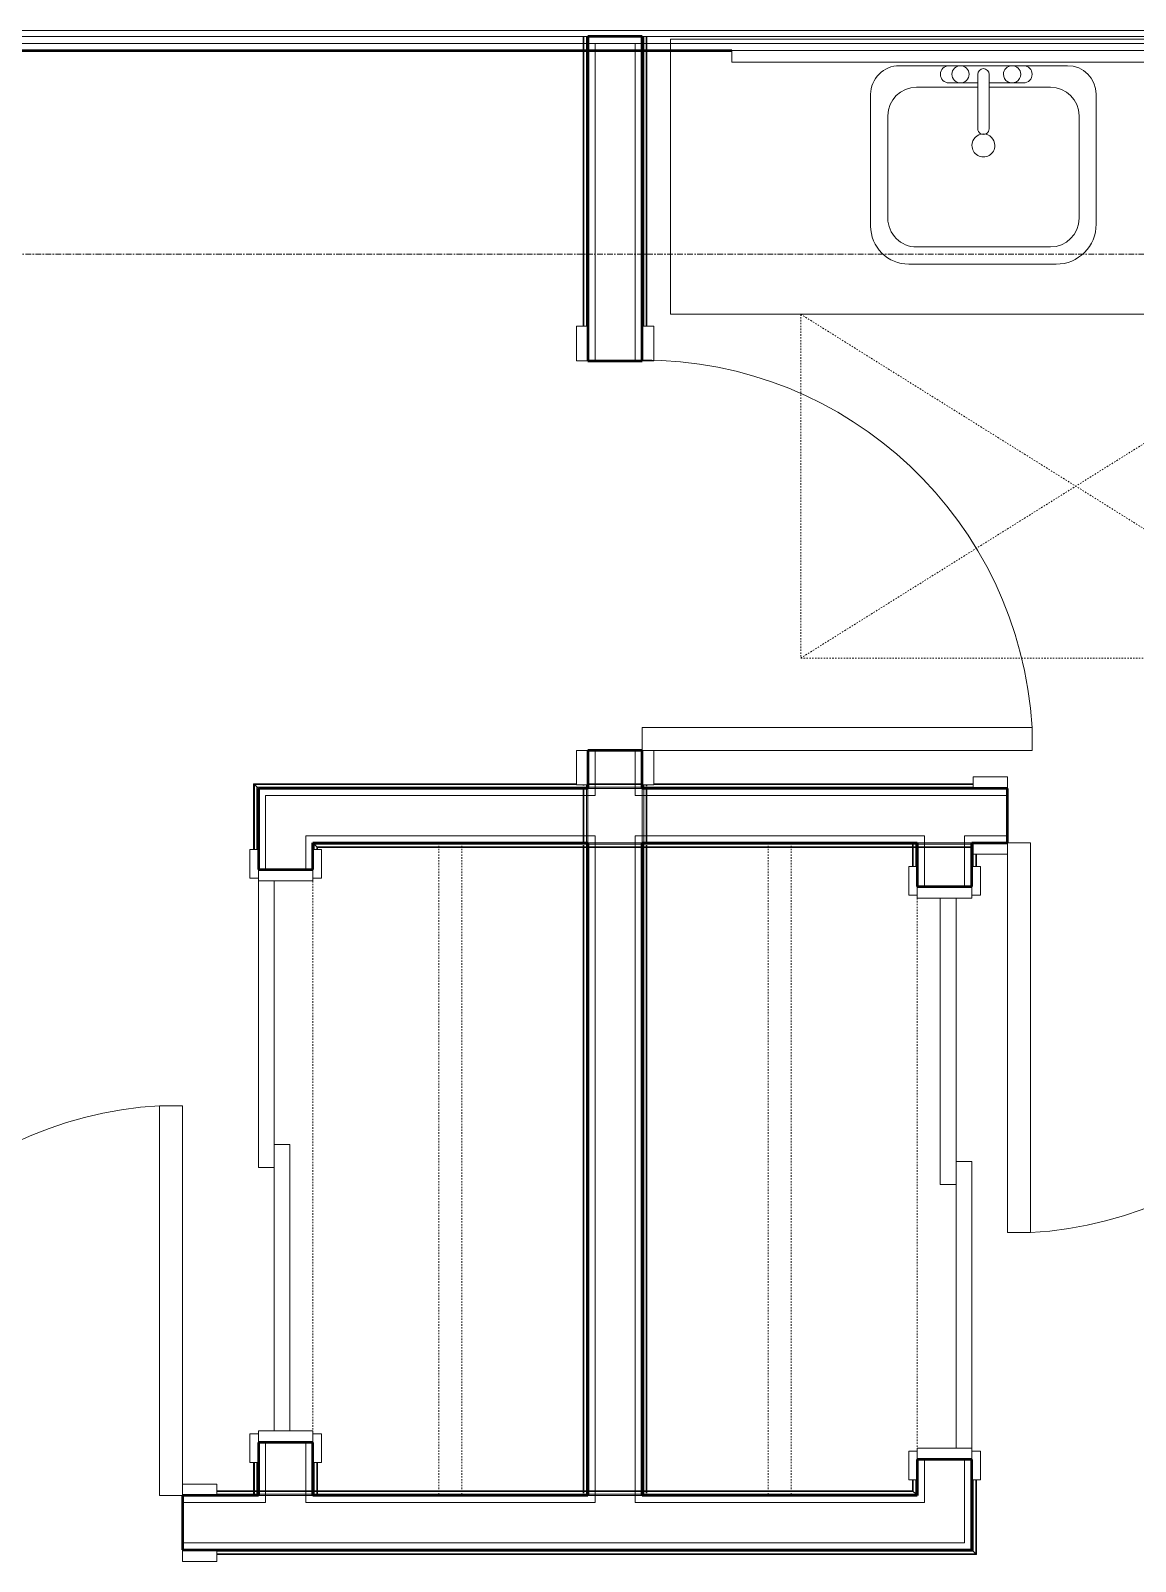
# Model space of a CAD drawing. Header units: inches. Extents: x -4218 to -1830, y 9767 to 12426.
# Drawn here: x -3668.6 to -3572.2, y 10702.1 to 10835.7 of the extents above; entities that cross this region are included whole.
import ezdxf

# ---------------------------------------------------------------- set-up
doc = ezdxf.new("R2010")
doc.units = ezdxf.units.IN
doc.header["$MEASUREMENT"] = 0
doc.linetypes.add('Dash', pattern=[0.25, 0.125, -0.125])
doc.linetypes.add('Grid Line 1_2_', pattern=[0.875, 0.5, -0.125, 0.125, -0.125])
for name, color, linetype, lineweight in [('0-1', 7, 'Continuous', 5), ('0-2', 253, 'Continuous', 9), ('A-DOOR-1', 7, 'Continuous', 9), ('A-DOOR-2', 50, 'Continuous', 20), ('A-DOOR-FRAM-1', 50, 'Continuous', 20), ('A-GENM-HDLN-1', 7, 'Dash', 9), ('A-WALL-1', 250, 'Continuous', 50), ('A-WALL-2', 10, 'Continuous', 13), ('A-WALL-3', 254, 'Continuous', 9), ('A-WALL-4', 253, 'Continuous', 9), ('A-WALL-5', 252, 'Continuous', 9), ('A-WALL-6', 7, 'Continuous', 9), ('I-WALL-1', 250, 'Continuous', 50), ('I-WALL-3', 253, 'Continuous', 9), ('I-WALL-4', 252, 'Continuous', 9), ('P-SANR-FIXT-1', 7, 'Continuous', 9), ('Q-CASE-1', 252, 'Continuous', 9), ('Q-CASE-2', 7, 'Continuous', 9), ('Q-CASE-5', 254, 'Continuous', 9), ('Q-CASE-HDLN-1', 7, 'Dash', 9), ('S-GRID-1', 1, 'Grid Line 1_2_', 9)]:
    doc.layers.add(name, color=color, linetype=linetype, lineweight=lineweight)

# ---------------------------------------------------------------- blocks, each defined once
blk = doc.blocks.new('Basic Wall _ INT - W4BØF - _5_8 GYP - 2X4 WOOD_BATT_ - 5_8 GYP_ - ___-2688232-BACKGROUND - 3RD FLOOR')
at = {"layer": 'A-WALL-4'}
for p, q in [((-3649.15, 10708.22), (-3649.04, 10708.22)), ((-3649.04, 10708.22), (-3648.95, 10708.22)), ((-3648.95, 10708.22), (-3648.89, 10708.22)), ((-3648.75, 10708.22), (-3644.64, 10708.22)), ((-3644.62, 10708.22), (-3644, 10708.22)), ((-3643.85, 10708.22), (-3643.8, 10708.22)), ((-3643.79, 10708.22), (-3643.7, 10708.22)), ((-3643.7, 10708.22), (-3643.59, 10708.22)), ((-3620.41, 10708.22), (-3620.29, 10708.22)), ((-3620.29, 10708.22), (-3620.2, 10708.22)), ((-3620.2, 10708.22), (-3620.14, 10708.22)), ((-3620, 10708.22), (-3619.38, 10708.22)), ((-3619.35, 10708.22), (-3615.25, 10708.22)), ((-3615.1, 10708.22), (-3615.05, 10708.22)), ((-3615.05, 10708.22), (-3614.95, 10708.22)), ((-3614.95, 10708.22), (-3614.84, 10708.22)), ((-3591.6, 10708.22), (-3591.66, 10708.29)), ((-3591.45, 10708.08), (-3591.6, 10708.22)), ((-3652.37, 10707.87), (-3655.37, 10707.87)), ((-3644.64, 10707.87), (-3648.75, 10707.87)), ((-3644, 10707.87), (-3644.62, 10707.87)), ((-3615.25, 10707.87), (-3620, 10707.87)), ((-3591.39, 10708.01), (-3591.45, 10708.07)), ((-3591.25, 10707.87), (-3591.27, 10707.9))]:
    blk.add_line(p, q, dxfattribs=at)
at = {"layer": 'A-WALL-5'}
for p, q in [((-3652.37, 10708.22), (-3649.16, 10708.22)), ((-3649.15, 10708.29), (-3649.04, 10708.29)), ((-3649.03, 10708.29), (-3648.95, 10708.29)), ((-3648.95, 10708.29), (-3648.89, 10708.29)), ((-3648.75, 10708.29), (-3644.64, 10708.29)), ((-3644.62, 10708.29), (-3644, 10708.29)), ((-3643.85, 10708.29), (-3643.8, 10708.29)), ((-3643.79, 10708.29), (-3643.7, 10708.29)), ((-3643.69, 10708.29), (-3643.59, 10708.29)), ((-3643.59, 10708.22), (-3620.41, 10708.22)), ((-3620.41, 10708.29), (-3620.29, 10708.29)), ((-3620.29, 10708.29), (-3620.2, 10708.29)), ((-3620.2, 10708.29), (-3620.14, 10708.29)), ((-3620, 10708.29), (-3619.38, 10708.29)), ((-3619.35, 10708.29), (-3615.25, 10708.29)), ((-3615.1, 10708.29), (-3615.05, 10708.29)), ((-3615.05, 10708.29), (-3614.95, 10708.29)), ((-3614.95, 10708.29), (-3614.84, 10708.29)), ((-3614.84, 10708.22), (-3591.6, 10708.22)), ((-3648.75, 10707.87), (-3652.37, 10707.87)), ((-3644.64, 10708), (-3648.73, 10708)), ((-3644.02, 10708), (-3644.62, 10708)), ((-3620, 10707.87), (-3644, 10707.87)), ((-3619.38, 10708), (-3620, 10708)), ((-3615.25, 10708), (-3619.37, 10708)), ((-3591.25, 10707.87), (-3615.25, 10707.87))]:
    blk.add_line(p, q, dxfattribs=at)
at = {"layer": 'A-WALL-6'}
for p, q in [((-3652.37, 10708.29), (-3649.16, 10708.29)), ((-3643.59, 10708.29), (-3620.41, 10708.29)), ((-3614.84, 10708.29), (-3591.66, 10708.29)), ((-3648.75, 10708), (-3652.37, 10708)), ((-3620, 10708), (-3644, 10708)), ((-3591.37, 10708), (-3615.25, 10708))]:
    blk.add_line(p, q, dxfattribs=at)
at = {"layer": 'A-WALL-6', "flags": 128}
for points in [[(-3591.66, 10708.29), (-3591.54, 10708.17), (-3591.45, 10708.07), (-3591.39, 10708.02), (-3591.37, 10708)], [(-3591.37, 10708), (-3591.37, 10707.99), (-3591.36, 10707.99), (-3591.35, 10707.97), (-3591.33, 10707.96), (-3591.31, 10707.94), (-3591.29, 10707.91)]]:
    blk.add_lwpolyline(points, dxfattribs=at)
blk = doc.blocks.new('Basic Wall _ INT - W4BØF - _5_8 GYP - 2X4 WOOD_BATT_ - 5_8 GYP_ - ___-2688233-BACKGROUND - 3RD FLOOR')
at = {"layer": 'A-WALL-4'}
for p, q in [((-3652.37, 10703.12), (-3655.37, 10703.12)), ((-3586.47, 10703.1), (-3586.5, 10703.12)), ((-3586.3, 10702.92), (-3586.36, 10702.98)), ((-3586.21, 10702.83), (-3586.29, 10702.92)), ((-3586.15, 10702.77), (-3586.2, 10702.83)), ((-3586.09, 10702.71), (-3586.15, 10702.77))]:
    blk.add_line(p, q, dxfattribs=at)
at = {"layer": 'A-WALL-5'}
for p, q in [((-3586.5, 10703.12), (-3652.37, 10703.12)), ((-3652.37, 10702.77), (-3586.15, 10702.77))]:
    blk.add_line(p, q, dxfattribs=at)
at = {"layer": 'A-WALL-6'}
for p, q in [((-3652.37, 10703), (-3586.37, 10703)), ((-3652.37, 10702.71), (-3586.09, 10702.71))]:
    blk.add_line(p, q, dxfattribs=at)
at = {"layer": 'A-WALL-6', "flags": 128}
for points in [[(-3586.46, 10703.08), (-3586.43, 10703.06), (-3586.41, 10703.04), (-3586.4, 10703.02), (-3586.38, 10703.01), (-3586.38, 10703), (-3586.37, 10703)], [(-3586.37, 10703), (-3586.35, 10702.98), (-3586.3, 10702.92), (-3586.2, 10702.83), (-3586.09, 10702.71)]]:
    blk.add_lwpolyline(points, dxfattribs=at)
blk = doc.blocks.new('Basic Wall _ INT - W4BØF - _5_8 GYP - 2X4 WOOD_BATT_ - 5_8 GYP_ - ___-2688235-BACKGROUND - 3RD FLOOR')
at = {"layer": 'A-WALL-3'}
blk.add_line((-3586.47, 10764.81), (-3586.5, 10764.81), dxfattribs=at)
at = {"layer": 'A-WALL-4'}
for p, q in [((-3586.43, 10764.81), (-3586.4, 10764.81)), ((-3586.4, 10764.81), (-3586.38, 10764.81)), ((-3586.5, 10761), (-3586.5, 10762.75)), ((-3586.5, 10703.12), (-3586.47, 10703.1)), ((-3586.36, 10702.98), (-3586.3, 10702.92)), ((-3586.29, 10702.92), (-3586.21, 10702.83)), ((-3586.2, 10702.83), (-3586.15, 10702.77)), ((-3586.15, 10702.77), (-3586.09, 10702.71))]:
    blk.add_line(p, q, dxfattribs=at)
at = {"layer": 'A-WALL-5'}
for p, q in [((-3586.5, 10764.81), (-3586.46, 10764.81)), ((-3586.5, 10762.75), (-3586.5, 10764.81)), ((-3586.46, 10764.81), (-3586.43, 10764.81)), ((-3586.15, 10763.81), (-3586.15, 10762.75)), ((-3586.5, 10703.12), (-3586.5, 10709.25)), ((-3586.15, 10709.25), (-3586.15, 10702.77))]:
    blk.add_line(p, q, dxfattribs=at)
at = {"layer": 'A-WALL-6'}
for p, q in [((-3586.37, 10762.75), (-3586.37, 10763.81)), ((-3586.09, 10763.81), (-3586.09, 10762.75)), ((-3586.37, 10703), (-3586.37, 10709.25)), ((-3586.09, 10709.25), (-3586.09, 10702.71))]:
    blk.add_line(p, q, dxfattribs=at)
at = {"layer": 'A-WALL-6', "flags": 128}
for points in [[(-3586.37, 10703), (-3586.38, 10703), (-3586.38, 10703.01), (-3586.4, 10703.02), (-3586.41, 10703.04), (-3586.43, 10703.06), (-3586.46, 10703.08)], [(-3586.09, 10702.71), (-3586.2, 10702.83), (-3586.3, 10702.92), (-3586.35, 10702.98), (-3586.37, 10703)]]:
    blk.add_lwpolyline(points, dxfattribs=at)
blk = doc.blocks.new('Basic Wall _ INT - W4BØF - _5_8 GYP - 2X4 WOOD_BATT_ - 5_8 GYP_ - ___-2688234-BACKGROUND - 3RD FLOOR')
at = {"layer": 'A-WALL-3'}
for p, q in [((-3591.6, 10764.81), (-3591.66, 10764.81)), ((-3591.45, 10764.81), (-3591.6, 10764.81)), ((-3591.39, 10764.81), (-3591.45, 10764.81)), ((-3591.25, 10764.81), (-3591.27, 10764.81))]:
    blk.add_line(p, q, dxfattribs=at)
at = {"layer": 'A-WALL-4'}
for p, q in [((-3591.66, 10764.81), (-3591.45, 10764.81)), ((-3591.6, 10764.66), (-3591.6, 10764.61)), ((-3591.6, 10764.6), (-3591.6, 10764.52)), ((-3591.6, 10764.5), (-3591.6, 10764.4)), ((-3591.45, 10764.81), (-3591.39, 10764.81)), ((-3591.39, 10764.81), (-3591.37, 10764.81)), ((-3591.37, 10764.81), (-3591.36, 10764.81)), ((-3591.37, 10764.81), (-3591.37, 10764.81)), ((-3591.36, 10764.81), (-3591.31, 10764.81)), ((-3591.25, 10761), (-3591.25, 10762.75)), ((-3591.25, 10709.25), (-3591.25, 10711)), ((-3591.66, 10708.29), (-3591.6, 10708.22)), ((-3591.6, 10708.22), (-3591.45, 10708.08)), ((-3591.45, 10708.07), (-3591.39, 10708.01)), ((-3591.27, 10707.9), (-3591.25, 10707.87))]:
    blk.add_line(p, q, dxfattribs=at)
at = {"layer": 'A-WALL-5'}
for p, q in [((-3591.66, 10764.66), (-3591.66, 10764.61)), ((-3591.66, 10764.6), (-3591.66, 10764.52)), ((-3591.66, 10764.5), (-3591.66, 10764.4)), ((-3591.6, 10764.4), (-3591.6, 10762.75)), ((-3591.31, 10764.81), (-3591.29, 10764.81)), ((-3591.29, 10764.81), (-3591.25, 10764.81)), ((-3591.25, 10762.75), (-3591.25, 10764.81)), ((-3591.6, 10709.25), (-3591.6, 10708.22)), ((-3591.25, 10707.87), (-3591.25, 10709.25))]:
    blk.add_line(p, q, dxfattribs=at)
at = {"layer": 'A-WALL-6'}
for p, q in [((-3591.66, 10764.4), (-3591.66, 10762.75)), ((-3591.37, 10764.81), (-3591.37, 10762.75)), ((-3591.66, 10709.25), (-3591.66, 10708.29)), ((-3591.37, 10709.25), (-3591.37, 10708))]:
    blk.add_line(p, q, dxfattribs=at)
at = {"layer": 'A-WALL-6', "flags": 128}
for points in [[(-3591.37, 10708), (-3591.39, 10708.02), (-3591.45, 10708.07), (-3591.54, 10708.17), (-3591.66, 10708.29)], [(-3591.29, 10707.91), (-3591.31, 10707.94), (-3591.33, 10707.96), (-3591.35, 10707.97), (-3591.36, 10707.99), (-3591.37, 10707.99), (-3591.37, 10708)]]:
    blk.add_lwpolyline(points, dxfattribs=at)
blk = doc.blocks.new('Basic Wall _ INT - W4BØF - _5_8 GYP - 2X4 WOOD_BATT_ - 5_8 GYP_ - ___-2688236-BACKGROUND - 3RD FLOOR')
at = {"layer": 'A-WALL-3'}
for p, q in [((-3486.67, 10769.92), (-3486.67, 10769.98)), ((-3486.67, 10769.77), (-3486.67, 10769.92)), ((-3486.67, 10769.7), (-3486.67, 10769.77)), ((-3486.67, 10769.56), (-3486.67, 10769.59))]:
    blk.add_line(p, q, dxfattribs=at)
at = {"layer": 'A-WALL-4'}
for p, q in [((-3649.16, 10769.98), (-3649.1, 10769.92)), ((-3649.1, 10769.92), (-3648.95, 10769.77)), ((-3648.95, 10769.77), (-3648.89, 10769.7)), ((-3648.77, 10769.59), (-3648.75, 10769.56)), ((-3615.25, 10769.92), (-3620, 10769.92)), ((-3486.67, 10769.92), (-3487.26, 10769.92)), ((-3486.67, 10769.98), (-3486.67, 10769.86)), ((-3486.67, 10769.86), (-3486.67, 10769.69)), ((-3486.67, 10769.69), (-3486.67, 10769.65)), ((-3486.67, 10769.69), (-3486.67, 10769.69)), ((-3486.67, 10769.65), (-3486.67, 10769.61)), ((-3486.67, 10769.61), (-3486.67, 10769.56)), ((-3620, 10769.56), (-3615.25, 10769.56)), ((-3586.37, 10769.56), (-3583.37, 10769.56)), ((-3549.37, 10769.56), (-3546.37, 10769.56)), ((-3487.26, 10769.56), (-3486.67, 10769.56))]:
    blk.add_line(p, q, dxfattribs=at)
at = {"layer": 'A-WALL-5'}
for p, q in [((-3621, 10769.92), (-3649.1, 10769.92)), ((-3615.25, 10769.98), (-3620, 10769.98)), ((-3615.27, 10769.69), (-3619.98, 10769.69)), ((-3586.37, 10769.92), (-3614.25, 10769.92)), ((-3517.26, 10769.92), (-3546.37, 10769.92)), ((-3486.67, 10769.98), (-3487.26, 10769.98)), ((-3486.67, 10769.69), (-3487.26, 10769.69)), ((-3648.75, 10769.56), (-3620, 10769.56)), ((-3615.25, 10769.56), (-3586.37, 10769.56)), ((-3546.37, 10769.56), (-3517.26, 10769.56))]:
    blk.add_line(p, q, dxfattribs=at)
at = {"layer": 'A-WALL-6'}
for p, q in [((-3621, 10769.98), (-3649.16, 10769.98)), ((-3620, 10769.69), (-3648.87, 10769.69)), ((-3586.37, 10769.69), (-3615.25, 10769.69)), ((-3586.37, 10769.98), (-3614.25, 10769.98)), ((-3517.26, 10769.98), (-3546.37, 10769.98)), ((-3517.26, 10769.69), (-3546.37, 10769.69))]:
    blk.add_line(p, q, dxfattribs=at)
at = {"layer": 'A-WALL-6', "flags": 128}
for points in [[(-3648.87, 10769.69), (-3648.89, 10769.71), (-3648.95, 10769.77), (-3649.04, 10769.86), (-3649.16, 10769.98)], [(-3648.79, 10769.61), (-3648.81, 10769.63), (-3648.83, 10769.65), (-3648.85, 10769.67), (-3648.86, 10769.68), (-3648.87, 10769.69), (-3648.87, 10769.69)]]:
    blk.add_lwpolyline(points, dxfattribs=at)
blk = doc.blocks.new('Basic Wall _ INT - W4BØF - _5_8 GYP - 2X4 WOOD_BATT_ - 5_8 GYP_ - ___-2688237-BACKGROUND - 3RD FLOOR')
at = {"layer": 'A-WALL-3'}
for p, q in [((-3486.67, 10764.79), (-3486.67, 10764.81)), ((-3486.67, 10764.61), (-3486.67, 10764.67)), ((-3486.67, 10764.46), (-3486.67, 10764.61)), ((-3486.67, 10764.4), (-3486.67, 10764.46))]:
    blk.add_line(p, q, dxfattribs=at)
at = {"layer": 'A-WALL-4'}
for p, q in [((-3644, 10764.81), (-3643.97, 10764.79)), ((-3643.86, 10764.67), (-3643.8, 10764.61)), ((-3643.79, 10764.61), (-3643.65, 10764.46)), ((-3643.65, 10764.46), (-3643.59, 10764.4)), ((-3620.31, 10764.46), (-3620.41, 10764.46)), ((-3620.21, 10764.46), (-3620.29, 10764.46)), ((-3620.15, 10764.46), (-3620.2, 10764.46)), ((-3620, 10764.81), (-3615.25, 10764.81)), ((-3615.9, 10764.46), (-3619.99, 10764.46)), ((-3615.25, 10764.46), (-3615.87, 10764.46)), ((-3615.05, 10764.46), (-3615.1, 10764.46)), ((-3614.97, 10764.46), (-3615.05, 10764.46)), ((-3614.85, 10764.46), (-3614.95, 10764.46)), ((-3591.55, 10764.46), (-3591.66, 10764.46)), ((-3591.46, 10764.46), (-3591.54, 10764.46)), ((-3591.4, 10764.46), (-3591.45, 10764.46)), ((-3591.25, 10764.81), (-3586.5, 10764.81)), ((-3586.5, 10764.46), (-3591.25, 10764.46)), ((-3586.37, 10764.81), (-3585.98, 10764.81)), ((-3549.37, 10764.81), (-3546.37, 10764.81)), ((-3521.05, 10764.46), (-3521.16, 10764.46)), ((-3520.96, 10764.46), (-3521.04, 10764.46)), ((-3520.9, 10764.46), (-3520.95, 10764.46)), ((-3520.75, 10764.81), (-3516, 10764.81)), ((-3516.62, 10764.46), (-3520.72, 10764.46)), ((-3516, 10764.46), (-3516.59, 10764.46)), ((-3515.8, 10764.46), (-3515.85, 10764.46)), ((-3515.71, 10764.46), (-3515.8, 10764.46)), ((-3515.59, 10764.46), (-3515.7, 10764.46)), ((-3487.3, 10764.81), (-3486.67, 10764.81)), ((-3486.67, 10764.46), (-3487.3, 10764.46)), ((-3486.67, 10764.81), (-3486.67, 10764.77)), ((-3486.67, 10764.77), (-3486.67, 10764.75)), ((-3486.67, 10764.75), (-3486.67, 10764.69)), ((-3486.67, 10764.69), (-3486.67, 10764.69)), ((-3486.67, 10764.69), (-3486.67, 10764.52)), ((-3486.67, 10764.52), (-3486.67, 10764.4))]:
    blk.add_line(p, q, dxfattribs=at)
at = {"layer": 'A-WALL-5'}
for p, q in [((-3644, 10764.81), (-3620, 10764.81)), ((-3620.41, 10764.46), (-3643.65, 10764.46)), ((-3620.31, 10764.4), (-3620.41, 10764.4)), ((-3620.21, 10764.4), (-3620.29, 10764.4)), ((-3620.15, 10764.4), (-3620.2, 10764.4)), ((-3620, 10764.69), (-3615.88, 10764.69)), ((-3615.9, 10764.4), (-3619.99, 10764.4)), ((-3615.87, 10764.69), (-3615.25, 10764.69)), ((-3615.25, 10764.4), (-3615.87, 10764.4)), ((-3615.25, 10764.81), (-3591.25, 10764.81)), ((-3615.05, 10764.4), (-3615.1, 10764.4)), ((-3614.97, 10764.4), (-3615.05, 10764.4)), ((-3614.85, 10764.4), (-3614.95, 10764.4)), ((-3591.66, 10764.46), (-3614.84, 10764.46)), ((-3591.56, 10764.4), (-3591.66, 10764.4)), ((-3591.46, 10764.4), (-3591.54, 10764.4)), ((-3591.4, 10764.4), (-3591.45, 10764.4)), ((-3591.25, 10764.69), (-3590.64, 10764.69)), ((-3586.5, 10764.4), (-3591.25, 10764.4)), ((-3590.62, 10764.69), (-3587.12, 10764.69)), ((-3587.1, 10764.69), (-3586.5, 10764.69)), ((-3586.5, 10764.81), (-3586.37, 10764.81)), ((-3546.37, 10764.81), (-3520.75, 10764.81)), ((-3521.16, 10764.46), (-3546.37, 10764.46)), ((-3521.05, 10764.4), (-3521.16, 10764.4)), ((-3520.96, 10764.4), (-3521.04, 10764.4)), ((-3520.9, 10764.4), (-3520.95, 10764.4)), ((-3520.74, 10764.69), (-3516.62, 10764.69)), ((-3516.62, 10764.4), (-3520.71, 10764.4)), ((-3516.61, 10764.69), (-3516, 10764.69)), ((-3516, 10764.4), (-3516.58, 10764.4)), ((-3516, 10764.81), (-3487.3, 10764.81)), ((-3515.8, 10764.4), (-3515.85, 10764.4)), ((-3515.71, 10764.4), (-3515.8, 10764.4)), ((-3515.59, 10764.4), (-3515.7, 10764.4)), ((-3487.3, 10764.46), (-3515.59, 10764.46)), ((-3487.3, 10764.69), (-3486.67, 10764.69)), ((-3486.67, 10764.4), (-3487.3, 10764.4))]:
    blk.add_line(p, q, dxfattribs=at)
at = {"layer": 'A-WALL-6'}
for p, q in [((-3643.87, 10764.69), (-3620, 10764.69)), ((-3620.41, 10764.4), (-3643.59, 10764.4)), ((-3615.25, 10764.69), (-3591.25, 10764.69)), ((-3591.66, 10764.4), (-3614.84, 10764.4)), ((-3586.5, 10764.69), (-3586.37, 10764.69)), ((-3546.37, 10764.69), (-3520.75, 10764.69)), ((-3521.16, 10764.4), (-3546.37, 10764.4)), ((-3516, 10764.69), (-3487.3, 10764.69)), ((-3487.3, 10764.4), (-3515.59, 10764.4))]:
    blk.add_line(p, q, dxfattribs=at)
at = {"layer": 'A-WALL-6', "flags": 128}
for points in [[(-3643.87, 10764.69), (-3643.88, 10764.69), (-3643.88, 10764.7), (-3643.9, 10764.71), (-3643.91, 10764.73), (-3643.93, 10764.75), (-3643.96, 10764.77)], [(-3643.59, 10764.4), (-3643.7, 10764.52), (-3643.8, 10764.61), (-3643.85, 10764.67), (-3643.87, 10764.69)]]:
    blk.add_lwpolyline(points, dxfattribs=at)
blk = doc.blocks.new('SWING - SINGLE - FLUSH - 2-10 x 6-8 - PRIVACY-3199407-BACKGROUND - 3RD FLOOR')
at = {"layer": 'A-DOOR-1'}
blk.add_arc((17, 2.37), 34.07, 93.3657, 180, dxfattribs=at)
at = {"layer": 'A-DOOR-2'}
for p, q in [((15, 2.37), (15, 36.38)), ((17, 36.38), (15, 36.38)), ((17, 2.37), (17, 36.38)), ((17, 2.37), (15, 2.37))]:
    blk.add_line(p, q, dxfattribs=at)
at = {"layer": 'A-DOOR-FRAM-1'}
for p, q in [((-17, 3.37), (-20, 3.37)), ((-20, 3.37), (-20, 2.37)), ((-17, 2.37), (-17, 3.37)), ((20, 3.37), (17, 3.37)), ((17, 3.37), (17, 2.37)), ((20, 2.37), (20, 3.37)), ((-20, 2.37), (-17, 2.37)), ((17, 2.37), (20, 2.37)), ((-17, -2.38), (-20, -2.38)), ((-20, -2.38), (-20, -3.38)), ((-17, -3.38), (-17, -2.38)), ((20, -2.38), (17, -2.38)), ((17, -2.38), (17, -3.38)), ((20, -3.38), (20, -2.38)), ((-20, -3.38), (-17, -3.38)), ((17, -3.38), (20, -3.38))]:
    blk.add_line(p, q, dxfattribs=at)
blk = doc.blocks.new('Basic Wall _ INT - W4BØF - _5_8 GYP - 2X4 WOOD_BATT_ - 5_8 GYP_ - ___-2688243-BACKGROUND - 3RD FLOOR')
at = {"layer": 'A-WALL-3'}
for p, q in [((-3615.22, 10835.19), (-3615.25, 10835.19)), ((-3615.05, 10835.19), (-3615.11, 10835.19)), ((-3614.9, 10835.19), (-3615.04, 10835.19)), ((-3614.84, 10835.19), (-3614.9, 10835.19)), ((-3615.25, 10707.87), (-3615.22, 10707.87)), ((-3615.11, 10707.87), (-3615.05, 10707.87)), ((-3615.04, 10707.87), (-3614.9, 10707.87)), ((-3614.9, 10707.87), (-3614.84, 10707.87))]:
    blk.add_line(p, q, dxfattribs=at)
at = {"layer": 'A-WALL-4'}
for p, q in [((-3615.25, 10835.19), (-3615.21, 10835.19)), ((-3615.25, 10835.19), (-3615.25, 10833.94)), ((-3615.21, 10835.19), (-3615.15, 10835.19)), ((-3615.15, 10835.19), (-3615.13, 10835.19)), ((-3615.13, 10835.19), (-3615.12, 10835.19)), ((-3615.12, 10835.19), (-3614.95, 10835.19)), ((-3614.95, 10835.19), (-3614.84, 10835.19)), ((-3614.9, 10833.94), (-3614.9, 10835.19)), ((-3615.25, 10809.89), (-3615.25, 10806.89)), ((-3614.9, 10769.77), (-3614.9, 10769.86)), ((-3614.9, 10765.44), (-3614.9, 10769.56)), ((-3614.9, 10764.81), (-3614.9, 10765.41)), ((-3614.9, 10764.56), (-3614.9, 10764.61)), ((-3614.9, 10764.4), (-3614.9, 10764.52)), ((-3614.9, 10708.17), (-3614.9, 10708.24)), ((-3615.13, 10707.87), (-3615.18, 10707.87)), ((-3615.12, 10707.87), (-3615.13, 10707.87)), ((-3615.1, 10707.87), (-3615.12, 10707.87)), ((-3615.05, 10707.87), (-3615.1, 10707.87)), ((-3614.95, 10707.87), (-3615.05, 10707.87)), ((-3614.84, 10707.87), (-3614.95, 10707.87)), ((-3614.9, 10708.07), (-3614.9, 10708.13))]:
    blk.add_line(p, q, dxfattribs=at)
at = {"layer": 'A-WALL-5'}
for p, q in [((-3615.12, 10833.94), (-3615.12, 10835.19)), ((-3614.84, 10833.94), (-3614.84, 10835.19)), ((-3615.25, 10833.94), (-3615.25, 10809.89)), ((-3614.9, 10809.89), (-3614.9, 10833.94)), ((-3615.25, 10769.89), (-3615.25, 10765.44)), ((-3614.84, 10769.77), (-3614.84, 10769.86)), ((-3615.12, 10765.44), (-3615.12, 10769.56)), ((-3614.84, 10765.44), (-3614.84, 10769.56)), ((-3615.25, 10765.42), (-3615.25, 10707.87)), ((-3615.12, 10764.81), (-3615.12, 10765.42)), ((-3614.9, 10708.29), (-3614.9, 10764.4)), ((-3614.84, 10764.81), (-3614.84, 10765.41)), ((-3614.84, 10764.56), (-3614.84, 10764.61)), ((-3614.84, 10764.4), (-3614.84, 10764.52)), ((-3614.84, 10708.17), (-3614.84, 10708.24)), ((-3615.21, 10707.87), (-3615.25, 10707.87)), ((-3615.18, 10707.87), (-3615.21, 10707.87)), ((-3614.84, 10708.07), (-3614.84, 10708.13))]:
    blk.add_line(p, q, dxfattribs=at)
at = {"layer": 'A-WALL-6'}
for p, q in [((-3615.12, 10809.89), (-3615.12, 10833.94)), ((-3614.84, 10809.89), (-3614.84, 10833.94)), ((-3615.12, 10769.56), (-3615.12, 10769.89)), ((-3615.12, 10707.87), (-3615.12, 10764.81)), ((-3614.84, 10708.29), (-3614.84, 10764.4))]:
    blk.add_line(p, q, dxfattribs=at)
blk = doc.blocks.new('Basic Wall _ INT - W4BØF - _5_8 GYP - 2X4 WOOD_BATT_ - 5_8 GYP_ - ___-2688242-BACKGROUND - 3RD FLOOR')
at = {"layer": 'A-WALL-3'}
for p, q in [((-3620.35, 10835.19), (-3620.41, 10835.19)), ((-3620.2, 10835.19), (-3620.35, 10835.19)), ((-3620.14, 10835.19), (-3620.2, 10835.19)), ((-3620, 10835.19), (-3620.02, 10835.19)), ((-3620.41, 10707.87), (-3620.35, 10707.87)), ((-3620.35, 10707.87), (-3620.2, 10707.87)), ((-3620.2, 10707.87), (-3620.14, 10707.87)), ((-3620.02, 10707.87), (-3620, 10707.87))]:
    blk.add_line(p, q, dxfattribs=at)
at = {"layer": 'A-WALL-4'}
for p, q in [((-3620.41, 10835.19), (-3620.29, 10835.19)), ((-3620.35, 10833.94), (-3620.35, 10835.19)), ((-3620.29, 10835.19), (-3620.14, 10835.19)), ((-3620.14, 10835.19), (-3620.12, 10835.19)), ((-3620.12, 10835.19), (-3620.1, 10835.19)), ((-3620.1, 10835.19), (-3620.04, 10835.19)), ((-3620.04, 10835.19), (-3620, 10835.19)), ((-3620, 10835.19), (-3620, 10833.94)), ((-3620, 10809.89), (-3620, 10806.89)), ((-3620.35, 10769.81), (-3620.35, 10769.86)), ((-3620.35, 10764.82), (-3620.35, 10769.56)), ((-3620.35, 10764.56), (-3620.35, 10764.61)), ((-3620.35, 10764.4), (-3620.35, 10764.52)), ((-3620.35, 10708.17), (-3620.35, 10708.29)), ((-3620.14, 10707.87), (-3620.41, 10707.87)), ((-3620.35, 10708.07), (-3620.35, 10708.12)), ((-3620.12, 10707.87), (-3620.14, 10707.87)), ((-3620.11, 10707.87), (-3620.12, 10707.87)), ((-3620.06, 10707.87), (-3620.11, 10707.87))]:
    blk.add_line(p, q, dxfattribs=at)
at = {"layer": 'A-WALL-5'}
for p, q in [((-3620.41, 10833.94), (-3620.41, 10835.19)), ((-3620.12, 10835.19), (-3620.12, 10833.94)), ((-3620.35, 10809.89), (-3620.35, 10833.94)), ((-3620, 10833.94), (-3620, 10809.89)), ((-3620.41, 10769.81), (-3620.41, 10769.86)), ((-3620, 10769.89), (-3620, 10707.87)), ((-3620.41, 10764.83), (-3620.41, 10769.55)), ((-3620.12, 10769.56), (-3620.12, 10764.82)), ((-3620.41, 10764.56), (-3620.41, 10764.61)), ((-3620.41, 10764.4), (-3620.41, 10764.52)), ((-3620.35, 10708.29), (-3620.35, 10764.4)), ((-3620.41, 10708.17), (-3620.41, 10708.29)), ((-3620.41, 10708.07), (-3620.41, 10708.12)), ((-3620.04, 10707.87), (-3620.06, 10707.87)), ((-3620, 10707.87), (-3620.04, 10707.87))]:
    blk.add_line(p, q, dxfattribs=at)
at = {"layer": 'A-WALL-6'}
for p, q in [((-3620.41, 10809.89), (-3620.41, 10833.94)), ((-3620.12, 10833.94), (-3620.12, 10809.89)), ((-3620.12, 10769.89), (-3620.12, 10769.56)), ((-3620.41, 10708.29), (-3620.41, 10764.4)), ((-3620.12, 10764.82), (-3620.12, 10707.87))]:
    blk.add_line(p, q, dxfattribs=at)
blk = doc.blocks.new('OD_CW_Closet - OD_CW_Closet-3208948-BACKGROUND - 3RD FLOOR')
at = {"layer": 'Q-CASE-HDLN-1'}
for p, q in [((57.68, 24), (0.74, 24)), ((0.74, 24), (0.74, 0)), ((57.68, 0), (57.68, 24)), ((0.74, 13), (57.68, 13)), ((0.74, 11), (57.68, 11)), ((0.74, 0), (57.68, 0))]:
    blk.add_line(p, q, dxfattribs=at)
blk = doc.blocks.new('Basic Wall _ INT - W4BØF - _5_8 GYP - 2X4 WOOD_BATT_ - 5_8 GYP_ - ___-2688245-BACKGROUND - 3RD FLOOR')
at = {"layer": 'A-WALL-3'}
for p, q in [((-3649.16, 10707.87), (-3649.1, 10707.87)), ((-3649.1, 10707.87), (-3648.95, 10707.87)), ((-3648.95, 10707.87), (-3648.89, 10707.87)), ((-3648.77, 10707.87), (-3648.75, 10707.87))]:
    blk.add_line(p, q, dxfattribs=at)
at = {"layer": 'A-WALL-4'}
for p, q in [((-3649.1, 10769.92), (-3649.16, 10769.98)), ((-3648.95, 10769.77), (-3649.1, 10769.92)), ((-3648.89, 10769.7), (-3648.95, 10769.77)), ((-3648.75, 10769.56), (-3648.77, 10769.59)), ((-3648.75, 10762.5), (-3648.75, 10764.25)), ((-3648.75, 10710.75), (-3648.75, 10712.5)), ((-3649.1, 10708.29), (-3649.1, 10708.18)), ((-3649.1, 10708.17), (-3649.1, 10708.08)), ((-3648.95, 10707.87), (-3649.16, 10707.87)), ((-3649.1, 10708.07), (-3649.1, 10708.02)), ((-3648.87, 10707.87), (-3648.95, 10707.87)), ((-3648.87, 10707.87), (-3648.87, 10707.87)), ((-3648.83, 10707.87), (-3648.87, 10707.87)), ((-3648.81, 10707.87), (-3648.83, 10707.87))]:
    blk.add_line(p, q, dxfattribs=at)
at = {"layer": 'A-WALL-5'}
for p, q in [((-3649.1, 10769.92), (-3649.1, 10764.25)), ((-3648.75, 10764.25), (-3648.75, 10769.56)), ((-3649.1, 10710.75), (-3649.1, 10708.29)), ((-3648.75, 10707.87), (-3648.75, 10710.75)), ((-3649.16, 10708.29), (-3649.16, 10708.18)), ((-3649.16, 10708.17), (-3649.16, 10708.08)), ((-3649.16, 10708.07), (-3649.16, 10708.02)), ((-3648.79, 10707.87), (-3648.81, 10707.87)), ((-3648.75, 10707.87), (-3648.79, 10707.87))]:
    blk.add_line(p, q, dxfattribs=at)
at = {"layer": 'A-WALL-6'}
for p, q in [((-3649.16, 10769.98), (-3649.16, 10764.25)), ((-3648.87, 10769.69), (-3648.87, 10764.25)), ((-3649.16, 10710.75), (-3649.16, 10708.29)), ((-3648.87, 10710.75), (-3648.87, 10707.87))]:
    blk.add_line(p, q, dxfattribs=at)
at = {"layer": 'A-WALL-6', "flags": 128}
for points in [[(-3649.16, 10769.98), (-3649.04, 10769.86), (-3648.95, 10769.77), (-3648.89, 10769.71), (-3648.87, 10769.69)], [(-3648.87, 10769.69), (-3648.87, 10769.69), (-3648.86, 10769.68), (-3648.85, 10769.67), (-3648.83, 10769.65), (-3648.81, 10769.63), (-3648.79, 10769.61)]]:
    blk.add_lwpolyline(points, dxfattribs=at)
blk = doc.blocks.new('Basic Wall _ INT - W4BØF - _5_8 GYP - 2X4 WOOD_BATT_ - 5_8 GYP_ - ___-2688244-BACKGROUND - 3RD FLOOR')
at = {"layer": 'A-WALL-3'}
for p, q in [((-3644, 10707.87), (-3643.97, 10707.87)), ((-3643.86, 10707.87), (-3643.8, 10707.87)), ((-3643.79, 10707.87), (-3643.65, 10707.87)), ((-3643.65, 10707.87), (-3643.59, 10707.87))]:
    blk.add_line(p, q, dxfattribs=at)
at = {"layer": 'A-WALL-4'}
for p, q in [((-3643.97, 10764.79), (-3644, 10764.81)), ((-3643.8, 10764.61), (-3643.86, 10764.67)), ((-3643.65, 10764.46), (-3643.79, 10764.61)), ((-3643.59, 10764.4), (-3643.65, 10764.46)), ((-3644, 10710.75), (-3644, 10712.5)), ((-3643.65, 10708.29), (-3643.65, 10708.19)), ((-3643.65, 10708.17), (-3643.65, 10708.09)), ((-3643.91, 10707.87), (-3643.93, 10707.87)), ((-3643.87, 10707.87), (-3643.91, 10707.87)), ((-3643.8, 10707.87), (-3643.87, 10707.87)), ((-3643.59, 10707.87), (-3643.8, 10707.87)), ((-3643.65, 10708.07), (-3643.65, 10708.03))]:
    blk.add_line(p, q, dxfattribs=at)
at = {"layer": 'A-WALL-5'}
for p, q in [((-3644, 10764.25), (-3644, 10764.81)), ((-3643.65, 10764.46), (-3643.65, 10764.25)), ((-3644, 10707.87), (-3644, 10710.75)), ((-3643.65, 10710.75), (-3643.65, 10708.29)), ((-3643.59, 10708.29), (-3643.59, 10708.19)), ((-3643.59, 10708.17), (-3643.59, 10708.09)), ((-3643.96, 10707.87), (-3644, 10707.87)), ((-3643.93, 10707.87), (-3643.96, 10707.87)), ((-3643.59, 10708.07), (-3643.59, 10708.03))]:
    blk.add_line(p, q, dxfattribs=at)
at = {"layer": 'A-WALL-6'}
for p, q in [((-3643.87, 10764.25), (-3643.87, 10764.69)), ((-3643.59, 10764.4), (-3643.59, 10764.25)), ((-3643.87, 10707.87), (-3643.87, 10710.75)), ((-3643.59, 10710.75), (-3643.59, 10708.29))]:
    blk.add_line(p, q, dxfattribs=at)
at = {"layer": 'A-WALL-6', "flags": 128}
for points in [[(-3643.96, 10764.77), (-3643.93, 10764.75), (-3643.91, 10764.73), (-3643.9, 10764.71), (-3643.88, 10764.7), (-3643.88, 10764.69), (-3643.87, 10764.69)], [(-3643.87, 10764.69), (-3643.85, 10764.67), (-3643.8, 10764.61), (-3643.7, 10764.52), (-3643.59, 10764.4)]]:
    blk.add_lwpolyline(points, dxfattribs=at)
blk = doc.blocks.new('SLIDING - FLUSH - 4-0 x 6-8-3203583-BACKGROUND - 3RD FLOOR')
at = {"layer": 'A-DOOR-1'}
for p, q in [((-26.75, 3.25), (-24.25, 3.25)), ((-26.75, 2.5), (-26.75, 3.25)), ((-24.25, 3.25), (-24.25, 2.5)), ((24.25, 3.25), (26.75, 3.25)), ((24.25, 2.5), (24.25, 3.25)), ((26.75, 3.25), (26.75, 2.5)), ((-24.25, 2.5), (-26.75, 2.5)), ((26.75, 2.5), (24.25, 2.5)), ((-26.75, -2.25), (-24.25, -2.25)), ((-26.75, -3), (-26.75, -2.25)), ((-24.25, -2.25), (-24.25, -3)), ((24.25, -2.25), (26.75, -2.25)), ((24.25, -3), (24.25, -2.25)), ((26.75, -2.25), (26.75, -3)), ((-24.25, -3), (-26.75, -3)), ((26.75, -3), (24.25, -3))]:
    blk.add_line(p, q, dxfattribs=at)
at = {"layer": 'A-DOOR-2'}
for p, q in [((-1, -0.88), (-1, 0.5)), ((-1, 0.5), (24, 0.5)), ((24, 0.5), (24, -0.88)), ((-24, -2.25), (-24, -0.88)), ((-24, -0.88), (1, -0.88)), ((24, -0.88), (-1, -0.88)), ((1, -0.88), (1, -2.25)), ((1, -2.25), (-24, -2.25))]:
    blk.add_line(p, q, dxfattribs=at)
at = {"layer": 'A-DOOR-FRAM-1'}
for p, q in [((-25, -2.25), (-25, 2.5)), ((-25, 2.5), (-24, 2.5)), ((-24, 2.5), (-24, -2.25)), ((24, 2.5), (25, 2.5)), ((24, -2.25), (24, 2.5)), ((25, 2.5), (25, -2.25)), ((-24, -2.25), (-25, -2.25)), ((25, -2.25), (24, -2.25))]:
    blk.add_line(p, q, dxfattribs=at)
blk = doc.blocks.new('OD_CW_Closet - OD_CW_Closet-3208977-BACKGROUND - 3RD FLOOR')
at = {"layer": 'Q-CASE-HDLN-1'}
for p, q in [((0.74, -24), (0.74, 0)), ((0.74, 0), (57.68, 0)), ((57.68, 0), (57.68, -24)), ((0.74, -11), (57.68, -11)), ((0.74, -13), (57.68, -13)), ((57.68, -24), (0.74, -24))]:
    blk.add_line(p, q, dxfattribs=at)
blk = doc.blocks.new('M_Sink Vanity-Square - 500 x 440mm-V26-BACKGROUND - 3RD FLOOR')
at = {"layer": 'P-SANR-FIXT-1'}
for p, q in [((-5.72, 10.23), (7.14, 10.23)), ((-5.22, 8.73), (6.46, 8.73)), ((-9.22, -4.59), (-9.22, 6.73)), ((10.46, 6.91), (10.46, -4.59)), ((-7.72, -2.72), (-7.72, 6.23)), ((8.96, 6.23), (8.96, -2.72)), ((0.12, -6.33), (0.12, -1.59)), ((1.12, -6.33), (1.12, -1.59)), ((0.12, -5.22), (-5.22, -5.22)), ((6.46, -5.22), (1.12, -5.22)), ((-2.88, -5.59), (0.12, -5.59)), ((1.12, -5.59), (3.62, -5.59)), ((7.96, -7.09), (-6.72, -7.09)), ((3.62, -7.09), (-2.88, -7.09))]:
    blk.add_line(p, q, dxfattribs=at)
for centre, radius, start, end in [((-5.72, 6.73), 3.5, 90, 180), ((7.14, 6.91), 3.32, 360, 90), ((-5.22, 6.23), 2.5, 90, 180), ((6.46, 6.23), 2.5, 360, 90), ((0.62, -0.13), 1, 360, 180), ((0.62, -0.13), 1, 180, 0), ((0.62, -1.59), 0.5, 360, 180), ((-5.22, -2.72), 2.5, 180, 270), ((6.46, -2.72), 2.5, 270, 360), ((-6.72, -4.59), 2.5, 180, 270), ((7.96, -4.59), 2.5, 270, 0), ((-2.88, -6.34), 0.75, 90, 270), ((-1.88, -6.34), 0.75, 360, 180), ((-1.88, -6.34), 0.75, 180, 0), ((0.62, -6.33), 0.5, 180, 0), ((2.62, -6.34), 0.75, 0, 180), ((2.62, -6.34), 0.75, 180, 0), ((3.62, -6.34), 0.75, 270, 90)]:
    blk.add_arc(centre, radius, start, end, dxfattribs=at)
blk = doc.blocks.new('Bath Vanity - Bath Vanity 60_-3150019-BACKGROUND - 3RD FLOOR')
at = {"layer": 'Q-CASE-1'}
for p, q in [((-29.26, 1), (-29.26, 0)), ((30.74, 0), (30.74, 1)), ((-29.26, 0), (30.74, 0))]:
    blk.add_line(p, q, dxfattribs=at)
at = {"layer": 'Q-CASE-2'}
for p, q in [((30.74, 24), (-29.26, 24)), ((-29.26, 24), (-29.26, 1)), ((30.74, 1), (30.74, 24))]:
    blk.add_line(p, q, dxfattribs=at)
blk = doc.blocks.new('ADA Clearances - 30_x48_-V86-BACKGROUND - 3RD FLOOR')
at = {"layer": 'A-GENM-HDLN-1'}
for p, q in [((15, -24), (-15, 24)), ((-15, -24), (15, 24)), ((15, 24), (-15, 24)), ((15, -24), (15, 24)), ((-15, -24), (15, -24))]:
    blk.add_line(p, q, dxfattribs=at)
blk = doc.blocks.new('BATHROOM MIRROR - BATHROOM MIRROR 48_-3123886-BACKGROUND - 3RD FLOOR')
at = {"layer": 'Q-CASE-2'}
for p, q in [((-23.26, -23), (24.74, -23)), ((-23.26, -23), (-23.26, -24)), ((24.74, -24), (-23.26, -24)), ((24.74, -24), (24.74, -23))]:
    blk.add_line(p, q, dxfattribs=at)
at = {"layer": 'Q-CASE-5'}
blk.add_line((21.74, -24), (-20.26, -24), dxfattribs=at)
blk = doc.blocks.new('CTR - 1st Phase - Unit Layouts_rvt-1-BACKGROUND - 3RD FLOOR')
at = {"layer": 'A-WALL-1'}
for p, q in [((-3619.37, 10835.19), (-3620, 10835.19)), ((-3620, 10835.19), (-3620, 10806.89)), ((-3615.87, 10835.19), (-3619.37, 10835.19)), ((-3615.25, 10835.19), (-3615.87, 10835.19)), ((-3615.25, 10806.89), (-3615.25, 10835.19)), ((-3620, 10806.89), (-3615.25, 10806.89)), ((-3615.25, 10772.89), (-3620, 10772.89)), ((-3620, 10772.89), (-3620, 10769.56)), ((-3615.25, 10769.56), (-3615.25, 10772.89)), ((-3648.75, 10769.56), (-3648.75, 10762.5)), ((-3648.12, 10769.56), (-3648.75, 10769.56)), ((-3644, 10769.56), (-3648.12, 10769.56)), ((-3620, 10769.56), (-3644, 10769.56)), ((-3583.37, 10769.56), (-3615.25, 10769.56)), ((-3583.37, 10764.81), (-3583.37, 10769.56)), ((-3644, 10764.81), (-3620, 10764.81)), ((-3644, 10762.5), (-3644, 10764.81)), ((-3620, 10764.81), (-3620, 10707.87)), ((-3615.25, 10764.81), (-3591.25, 10764.81)), ((-3615.25, 10707.87), (-3615.25, 10764.81)), ((-3591.25, 10764.81), (-3591.25, 10761)), ((-3586.5, 10761), (-3586.5, 10764.81)), ((-3586.5, 10764.81), (-3583.37, 10764.81)), ((-3648.75, 10762.5), (-3644, 10762.5)), ((-3591.25, 10761), (-3586.5, 10761)), ((-3648.75, 10712.5), (-3648.75, 10707.87)), ((-3644, 10712.5), (-3648.75, 10712.5)), ((-3644, 10707.87), (-3644, 10712.5)), ((-3591.25, 10711), (-3591.25, 10707.87)), ((-3586.5, 10711), (-3591.25, 10711)), ((-3586.5, 10703.12), (-3586.5, 10711)), ((-3648.75, 10707.87), (-3655.37, 10707.87)), ((-3655.37, 10707.87), (-3655.37, 10703.12)), ((-3620, 10707.87), (-3644, 10707.87)), ((-3591.25, 10707.87), (-3615.25, 10707.87)), ((-3655.37, 10703.12), (-3591.25, 10703.12)), ((-3591.25, 10703.12), (-3587.12, 10703.12)), ((-3587.12, 10703.12), (-3586.5, 10703.12))]:
    blk.add_line(p, q, dxfattribs=at)
at = {"layer": 'A-WALL-2'}
for p, q in [((-3619.37, 10834.56), (-3615.87, 10834.56)), ((-3619.37, 10834.56), (-3619.37, 10806.89)), ((-3615.87, 10834.56), (-3615.87, 10806.89)), ((-3619.37, 10772.89), (-3619.37, 10769.56)), ((-3615.87, 10772.89), (-3615.87, 10769.56)), ((-3648.12, 10768.94), (-3644.62, 10768.94)), ((-3648.12, 10762.5), (-3648.12, 10768.94)), ((-3644.62, 10768.94), (-3644, 10768.94)), ((-3644, 10768.94), (-3619.37, 10768.94)), ((-3619.37, 10768.94), (-3619.37, 10769.56)), ((-3619.37, 10769.56), (-3619.37, 10768.94)), ((-3615.87, 10769.56), (-3615.87, 10768.94)), ((-3615.87, 10768.94), (-3615.87, 10769.56)), ((-3615.87, 10768.94), (-3583.37, 10768.94)), ((-3644.62, 10765.44), (-3644, 10765.44)), ((-3644.62, 10762.5), (-3644.62, 10765.44)), ((-3644, 10765.44), (-3619.37, 10765.44)), ((-3619.37, 10764.81), (-3619.37, 10765.44)), ((-3619.37, 10765.44), (-3619.37, 10764.81)), ((-3619.37, 10764.81), (-3619.37, 10707.87)), ((-3615.87, 10765.44), (-3615.87, 10764.81)), ((-3615.87, 10765.44), (-3590.62, 10765.44)), ((-3615.87, 10764.81), (-3615.87, 10765.44)), ((-3615.87, 10764.81), (-3615.87, 10707.87)), ((-3590.62, 10764.81), (-3590.62, 10765.44)), ((-3590.62, 10761), (-3590.62, 10764.81)), ((-3587.12, 10764.81), (-3587.12, 10765.44)), ((-3587.12, 10765.44), (-3583.37, 10765.44)), ((-3587.12, 10761), (-3587.12, 10764.81)), ((-3648.12, 10707.87), (-3648.12, 10712.5)), ((-3644.62, 10707.87), (-3644.62, 10712.5)), ((-3590.62, 10707.25), (-3590.62, 10711)), ((-3587.12, 10703.75), (-3587.12, 10711)), ((-3648.12, 10707.25), (-3655.37, 10707.25)), ((-3648.12, 10707.87), (-3648.12, 10707.25)), ((-3644.62, 10707.87), (-3644.62, 10707.25)), ((-3619.37, 10707.25), (-3644.62, 10707.25)), ((-3619.37, 10707.87), (-3619.37, 10707.25)), ((-3615.87, 10707.25), (-3615.87, 10707.87)), ((-3591.25, 10707.25), (-3615.87, 10707.25)), ((-3590.62, 10707.25), (-3591.25, 10707.25)), ((-3591.25, 10703.75), (-3655.37, 10703.75)), ((-3590.62, 10703.75), (-3591.25, 10703.75)), ((-3587.12, 10703.75), (-3590.62, 10703.75))]:
    blk.add_line(p, q, dxfattribs=at)
at = {"layer": 'A-WALL-3'}
for p, q in [((-3620, 10835.19), (-3615.25, 10835.19)), ((-3620, 10835.19), (-3620, 10833.94)), ((-3615.25, 10833.94), (-3615.25, 10835.19)), ((-3620, 10809.89), (-3620, 10806.89)), ((-3615.25, 10806.89), (-3615.25, 10809.89)), ((-3620, 10769.86), (-3620, 10769.81)), ((-3615.25, 10769.77), (-3615.25, 10769.86)), ((-3620.3, 10769.56), (-3620.41, 10769.56)), ((-3620.21, 10769.56), (-3620.29, 10769.56)), ((-3620.15, 10769.56), (-3620.2, 10769.56)), ((-3615.05, 10769.56), (-3615.1, 10769.56)), ((-3614.96, 10769.56), (-3615.05, 10769.56)), ((-3614.84, 10769.56), (-3614.95, 10769.56)), ((-3583.37, 10769.56), (-3586.37, 10769.56)), ((-3648.75, 10764.25), (-3648.75, 10762.5)), ((-3620.41, 10764.81), (-3620.31, 10764.81)), ((-3620.29, 10764.81), (-3620.21, 10764.81)), ((-3620.2, 10764.81), (-3620.15, 10764.81)), ((-3620, 10764.61), (-3620, 10764.56)), ((-3620, 10764.52), (-3620, 10764.4)), ((-3615.25, 10764.56), (-3615.25, 10764.61)), ((-3615.25, 10764.4), (-3615.25, 10764.52)), ((-3615.1, 10764.81), (-3615.05, 10764.81)), ((-3615.05, 10764.81), (-3614.97, 10764.81)), ((-3614.95, 10764.81), (-3614.85, 10764.81)), ((-3591.66, 10764.81), (-3591.39, 10764.81)), ((-3591.25, 10764.66), (-3591.25, 10764.61)), ((-3591.25, 10764.6), (-3591.25, 10764.52)), ((-3591.25, 10764.5), (-3591.25, 10764.4)), ((-3586.5, 10764.61), (-3586.5, 10764.67)), ((-3586.5, 10764.52), (-3586.5, 10764.61)), ((-3586.5, 10764.4), (-3586.5, 10764.51)), ((-3591.25, 10762.75), (-3591.25, 10761)), ((-3586.5, 10761), (-3586.5, 10762.75)), ((-3648.75, 10712.5), (-3648.75, 10710.75)), ((-3644, 10710.75), (-3644, 10712.5)), ((-3591.25, 10711), (-3591.25, 10709.25)), ((-3648.75, 10708.29), (-3648.75, 10708.18)), ((-3648.75, 10708.17), (-3648.75, 10708.08)), ((-3644, 10708.19), (-3644, 10708.29)), ((-3644, 10708.09), (-3644, 10708.17)), ((-3620, 10708.29), (-3620, 10708.17)), ((-3615.25, 10708.17), (-3615.25, 10708.29)), ((-3652.37, 10707.87), (-3655.37, 10707.87)), ((-3648.89, 10707.87), (-3649.16, 10707.87)), ((-3648.75, 10708.07), (-3648.75, 10708.02)), ((-3644, 10708.03), (-3644, 10708.07)), ((-3643.59, 10707.87), (-3643.85, 10707.87)), ((-3620.14, 10707.87), (-3620.41, 10707.87)), ((-3620, 10708.12), (-3620, 10708.07)), ((-3615.25, 10708.07), (-3615.25, 10708.13)), ((-3614.84, 10707.87), (-3615.1, 10707.87)), ((-3655.37, 10703.12), (-3652.37, 10703.12))]:
    blk.add_line(p, q, dxfattribs=at)
at = {"layer": 'A-WALL-4'}
for p, q in [((-3620, 10833.94), (-3620, 10809.89)), ((-3615.25, 10809.89), (-3615.25, 10833.94)), ((-3648.75, 10769.56), (-3648.75, 10764.25)), ((-3648.75, 10769.56), (-3644, 10769.56)), ((-3620.41, 10769.56), (-3644, 10769.56)), ((-3586.37, 10769.56), (-3614.84, 10769.56)), ((-3644, 10764.81), (-3620.41, 10764.81)), ((-3644, 10764.25), (-3644, 10764.81)), ((-3620, 10764.4), (-3620, 10708.29)), ((-3615.25, 10708.29), (-3615.25, 10764.4)), ((-3614.84, 10764.81), (-3591.66, 10764.81)), ((-3591.25, 10764.4), (-3591.25, 10762.75)), ((-3586.5, 10762.75), (-3586.5, 10764.4)), ((-3644.64, 10762.5), (-3648.75, 10762.5)), ((-3644, 10762.5), (-3644.62, 10762.5)), ((-3586.5, 10761), (-3591.25, 10761)), ((-3648.75, 10712.5), (-3644.64, 10712.5)), ((-3644.62, 10712.5), (-3644, 10712.5)), ((-3591.25, 10711), (-3586.5, 10711)), ((-3648.75, 10710.75), (-3648.75, 10708.29)), ((-3644, 10708.29), (-3644, 10710.75)), ((-3591.25, 10709.25), (-3591.25, 10707.87)), ((-3586.5, 10703.12), (-3586.5, 10709.25)), ((-3649.16, 10707.87), (-3652.37, 10707.87)), ((-3620.41, 10707.87), (-3643.59, 10707.87)), ((-3591.25, 10707.87), (-3614.84, 10707.87)), ((-3652.37, 10703.12), (-3591.25, 10703.12)), ((-3586.5, 10703.12), (-3591.25, 10703.12))]:
    blk.add_line(p, q, dxfattribs=at)
at = {"layer": 'A-WALL-5'}
for p, q in [((-3615.25, 10806.89), (-3620, 10806.89)), ((-3620, 10772.89), (-3615.25, 10772.89)), ((-3583.37, 10769.56), (-3583.37, 10764.81)), ((-3655.37, 10703.12), (-3655.37, 10707.87))]:
    blk.add_line(p, q, dxfattribs=at)
at = {"layer": '0-2'}
for name, p in [('Basic Wall _ INT - W4BØF - _5_8 GYP - 2X4 WOOD_BATT_ - 5_8 GYP_ - ___-2688242-BACKGROUND - 3RD FLOOR', (0, 0)), ('Basic Wall _ INT - W4BØF - _5_8 GYP - 2X4 WOOD_BATT_ - 5_8 GYP_ - ___-2688243-BACKGROUND - 3RD FLOOR', (0, 0)), ('Basic Wall _ INT - W4BØF - _5_8 GYP - 2X4 WOOD_BATT_ - 5_8 GYP_ - ___-2688236-BACKGROUND - 3RD FLOOR', (0, 0)), ('Basic Wall _ INT - W4BØF - _5_8 GYP - 2X4 WOOD_BATT_ - 5_8 GYP_ - ___-2688245-BACKGROUND - 3RD FLOOR', (0, 0)), ('Basic Wall _ INT - W4BØF - _5_8 GYP - 2X4 WOOD_BATT_ - 5_8 GYP_ - ___-2688237-BACKGROUND - 3RD FLOOR', (0, 0)), ('Basic Wall _ INT - W4BØF - _5_8 GYP - 2X4 WOOD_BATT_ - 5_8 GYP_ - ___-2688244-BACKGROUND - 3RD FLOOR', (0, 0)), ('Basic Wall _ INT - W4BØF - _5_8 GYP - 2X4 WOOD_BATT_ - 5_8 GYP_ - ___-2688234-BACKGROUND - 3RD FLOOR', (0, 0)), ('Basic Wall _ INT - W4BØF - _5_8 GYP - 2X4 WOOD_BATT_ - 5_8 GYP_ - ___-2688235-BACKGROUND - 3RD FLOOR', (0, 0)), ('SWING - SINGLE - FLUSH - 2-10 x 6-8 - PRIVACY-3199407-BACKGROUND - 3RD FLOOR', (-3672.37, 10705.5)), ('Basic Wall _ INT - W4BØF - _5_8 GYP - 2X4 WOOD_BATT_ - 5_8 GYP_ - ___-2688232-BACKGROUND - 3RD FLOOR', (0, 0)), ('Basic Wall _ INT - W4BØF - _5_8 GYP - 2X4 WOOD_BATT_ - 5_8 GYP_ - ___-2688233-BACKGROUND - 3RD FLOOR', (0, 0))]:
    blk.add_blockref(name, p, dxfattribs=at)
for name, p, rotation in [('Bath Vanity - Bath Vanity 60_-3150019-BACKGROUND - 3RD FLOOR', (-3582.06, 10834.94), 180), ('BATHROOM MIRROR - BATHROOM MIRROR 48_-3123886-BACKGROUND - 3RD FLOOR', (-3582.69, 10809.94), 180), ('M_Sink Vanity-Square - 500 x 440mm-V26-BACKGROUND - 3RD FLOOR', (-3584.86, 10825.54), 180), ('SWING - SINGLE - FLUSH - 2-10 x 6-8 - PRIVACY-3199407-BACKGROUND - 3RD FLOOR', (-3617.62, 10789.89), 269.9999999999781), ('ADA Clearances - 30_x48_-V86-BACKGROUND - 3RD FLOOR', (-3577.42, 10795.94), 270.0000000000448), ('SWING - SINGLE - FLUSH - 2-10 x 6-8 - PRIVACY-3199407-BACKGROUND - 3RD FLOOR', (-3566.37, 10767.19), 180), ('SLIDING - FLUSH - 4-0 x 6-8-3203583-BACKGROUND - 3RD FLOOR', (-3646.5, 10737.5), 270.0000000000273), ('OD_CW_Closet - OD_CW_Closet-3208977-BACKGROUND - 3RD FLOOR', (-3620, 10765.55), 269.9999999999683), ('OD_CW_Closet - OD_CW_Closet-3208948-BACKGROUND - 3RD FLOOR', (-3615.25, 10765.55), 270.0000000000302), ('SLIDING - FLUSH - 4-0 x 6-8-3203583-BACKGROUND - 3RD FLOOR', (-3588.75, 10736), 89.99999999997199)]:
    blk.add_blockref(name, p, dxfattribs=dict(at, rotation=rotation))
blk = doc.blocks.new('CTR - 1st Phase - Common Walls_rvt-1-BACKGROUND - 3RD FLOOR')
at = {"layer": 'A-WALL-2'}
for p, q in [((-3487.3, 10835.69), (-3852.47, 10835.69)), ((-3487.3, 10835.19), (-3852.47, 10835.19)), ((-3487.3, 10834.56), (-3852.47, 10834.56))]:
    blk.add_line(p, q, dxfattribs=at)
at = {"layer": 'I-WALL-1'}
blk.add_line((-3852.47, 10833.94), (-3607.42, 10833.94), dxfattribs=at)
at = {"layer": 'I-WALL-3'}
for p, q in [((-3620.41, 10833.94), (-3620.3, 10833.94)), ((-3620.29, 10833.94), (-3620.21, 10833.94)), ((-3620.2, 10833.94), (-3620.15, 10833.94)), ((-3620, 10833.94), (-3619.39, 10833.94)), ((-3619.37, 10833.94), (-3615.87, 10833.94)), ((-3615.86, 10833.94), (-3615.25, 10833.94)), ((-3615.1, 10833.94), (-3615.05, 10833.94)), ((-3615.05, 10833.94), (-3614.96, 10833.94)), ((-3614.95, 10833.94), (-3614.84, 10833.94))]:
    blk.add_line(p, q, dxfattribs=at)
at = {"layer": 'I-WALL-4'}
for p, q in [((-3851.85, 10833.94), (-3620.41, 10833.94)), ((-3614.84, 10833.94), (-3612.8, 10833.94))]:
    blk.add_line(p, q, dxfattribs=at)

msp = doc.modelspace()

# ---------------------------------------------------------------- linework, layer by layer
at = {"layer": 'S-GRID-1'}
msp.add_line((-1830.2, 10816.19), (-4168.71, 10816.19), dxfattribs=at)

# ---------------------------------------------------------------- block references
at = {"layer": '0-1'}
for name in ['CTR - 1st Phase - Unit Layouts_rvt-1-BACKGROUND - 3RD FLOOR', 'CTR - 1st Phase - Common Walls_rvt-1-BACKGROUND - 3RD FLOOR']:
    msp.add_blockref(name, (0, 0), dxfattribs=at)

doc.saveas('drawing.dxf')
